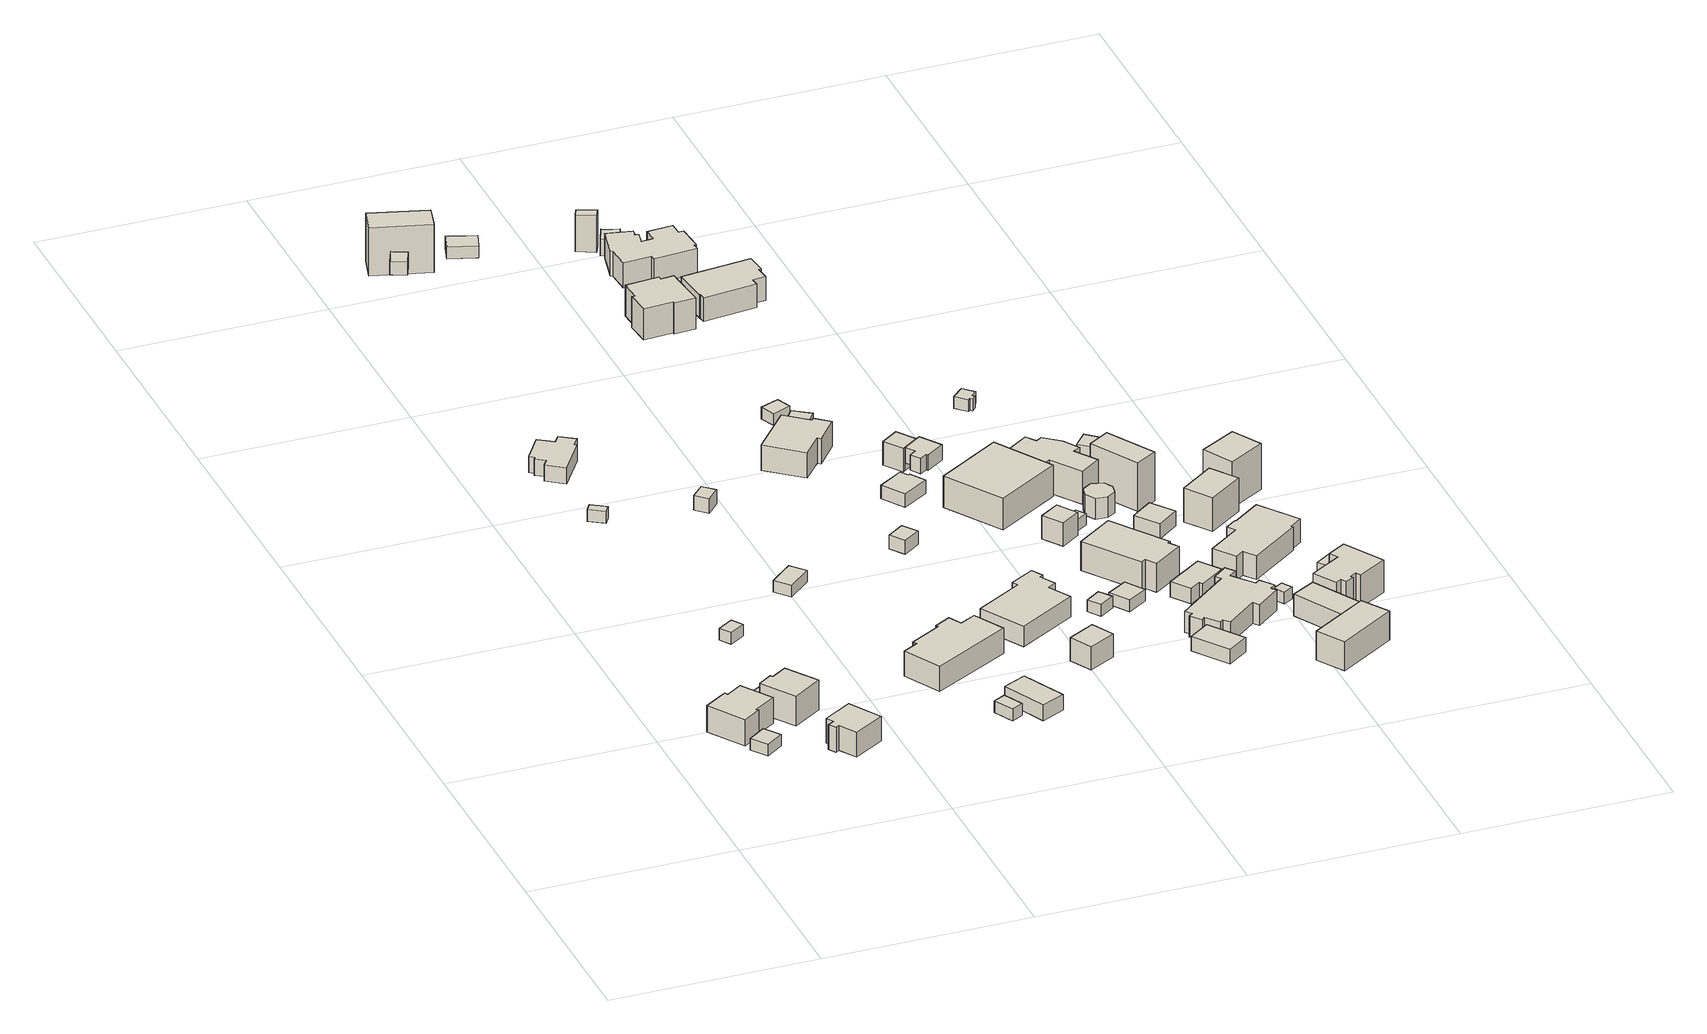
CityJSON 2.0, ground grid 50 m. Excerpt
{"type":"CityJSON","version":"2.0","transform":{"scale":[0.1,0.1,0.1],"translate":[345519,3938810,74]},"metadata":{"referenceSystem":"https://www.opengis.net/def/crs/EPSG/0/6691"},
"CityObjects":{
"building1":{"type":"Building","attributes":{"BuildingIDAttribute.prefecture":"14","BuildingIDAttribute.city":"14151","BuildingDetailAttribute.surveyYear":2015},"geometry":[{"type":"Solid","lod":"1","boundaries":[[[[0,1,2,3]],[[2,4,5,3]],[[1,6,4,2]],[[0,7,6,1]],[[3,5,7,0]],[[4,6,7,5]]]]}]},
"building2":{"type":"Building","attributes":{"usage":"411","measuredHeight":7.8,"storeysAboveGround":2,"BuildingIDAttribute.prefecture":"14","BuildingIDAttribute.city":"14151","BuildingDetailAttribute.totalFloorArea":184.47,"BuildingDetailAttribute.buildingFootprintArea":92.23,"BuildingDetailAttribute.buildingStructureType":"601","BuildingDetailAttribute.buildingStructureOrgType":"1","BuildingDetailAttribute.orgUsage":"10","BuildingDetailAttribute.surveyYear":2015},"geometry":[{"type":"Solid","lod":"1","boundaries":[[[[8,9,10,11,12,13,14,15]],[[14,16,17,15]],[[13,18,16,14]],[[12,19,18,13]],[[11,20,19,12]],[[10,21,20,11]],[[9,22,21,10]],[[8,23,22,9]],[[15,17,23,8]],[[16,18,19,20,21,22,23,17]]]]}]},
"building3":{"type":"Building","attributes":{"measuredHeight":5.3,"BuildingIDAttribute.prefecture":"14","BuildingIDAttribute.city":"14151","BuildingDetailAttribute.surveyYear":2015},"geometry":[{"type":"Solid","lod":"1","boundaries":[[[[24,25,26,27,28,29]],[[28,30,31,29]],[[27,32,30,28]],[[26,33,32,27]],[[25,34,33,26]],[[24,35,34,25]],[[29,31,35,24]],[[30,32,33,34,35,31]]]]}]},
"building4":{"type":"Building","attributes":{"usage":"411","measuredHeight":8.6,"storeysAboveGround":2,"BuildingIDAttribute.prefecture":"14","BuildingIDAttribute.city":"14151","BuildingDetailAttribute.totalFloorArea":135.76,"BuildingDetailAttribute.buildingFootprintArea":67.88,"BuildingDetailAttribute.buildingStructureType":"601","BuildingDetailAttribute.buildingStructureOrgType":"1","BuildingDetailAttribute.orgUsage":"10","BuildingDetailAttribute.surveyYear":2015},"geometry":[{"type":"Solid","lod":"1","boundaries":[[[[36,37,38,39,40,41]],[[40,42,43,41]],[[39,44,42,40]],[[38,45,44,39]],[[37,46,45,38]],[[36,47,46,37]],[[41,43,47,36]],[[42,44,45,46,47,43]]]]}]},
"building5":{"type":"Building","attributes":{"usage":"411","measuredHeight":8,"storeysAboveGround":2,"BuildingIDAttribute.prefecture":"14","BuildingIDAttribute.city":"14151","BuildingDetailAttribute.totalFloorArea":135.98,"BuildingDetailAttribute.buildingFootprintArea":67.99,"BuildingDetailAttribute.buildingStructureType":"601","BuildingDetailAttribute.buildingStructureOrgType":"1","BuildingDetailAttribute.orgUsage":"10","BuildingDetailAttribute.surveyYear":2015},"geometry":[{"type":"Solid","lod":"1","boundaries":[[[[48,49,50,51,52,53,54,55]],[[54,56,57,55]],[[53,58,56,54]],[[52,59,58,53]],[[51,60,59,52]],[[50,61,60,51]],[[49,62,61,50]],[[48,63,62,49]],[[55,57,63,48]],[[56,58,59,60,61,62,63,57]]]]}]},
"building6":{"type":"Building","attributes":{"BuildingIDAttribute.prefecture":"14","BuildingIDAttribute.city":"14151","BuildingDetailAttribute.surveyYear":2015},"geometry":[{"type":"Solid","lod":"1","boundaries":[[[[64,65,66,67]],[[66,68,69,67]],[[65,70,68,66]],[[64,71,70,65]],[[67,69,71,64]],[[68,70,71,69]]]]}]},
"building7":{"type":"Building","attributes":{"BuildingIDAttribute.prefecture":"14","BuildingIDAttribute.city":"14151","BuildingDetailAttribute.surveyYear":2015},"geometry":[{"type":"Solid","lod":"1","boundaries":[[[[72,73,74,75]],[[74,76,77,75]],[[73,78,76,74]],[[72,79,78,73]],[[75,77,79,72]],[[76,78,79,77]]]]}]},
"building8":{"type":"Building","attributes":{"usage":"411","measuredHeight":5,"storeysAboveGround":1,"BuildingIDAttribute.prefecture":"14","BuildingIDAttribute.city":"14151","BuildingDetailAttribute.totalFloorArea":96.43,"BuildingDetailAttribute.buildingFootprintArea":96.43,"BuildingDetailAttribute.buildingStructureType":"601","BuildingDetailAttribute.buildingStructureOrgType":"1","BuildingDetailAttribute.orgUsage":"10","BuildingDetailAttribute.surveyYear":2015},"geometry":[{"type":"Solid","lod":"1","boundaries":[[[[80,81,82,83,84,85,86,87,88,89,90,91]],[[90,92,93,91]],[[89,94,92,90]],[[88,95,94,89]],[[87,96,95,88]],[[86,97,96,87]],[[85,98,97,86]],[[84,99,98,85]],[[83,100,99,84]],[[82,101,100,83]],[[81,102,101,82]],[[80,103,102,81]],[[91,93,103,80]],[[92,94,95,96,97,98,99,100,101,102,103,93]]]]}]},
"building9":{"type":"Building","attributes":{"usage":"451","storeysAboveGround":1,"BuildingIDAttribute.prefecture":"14","BuildingIDAttribute.city":"14151","BuildingDetailAttribute.totalFloorArea":32.53,"BuildingDetailAttribute.buildingFootprintArea":32.53,"BuildingDetailAttribute.buildingStructureType":"601","BuildingDetailAttribute.buildingStructureOrgType":"1","BuildingDetailAttribute.orgUsage":"200","BuildingDetailAttribute.surveyYear":2015},"geometry":[{"type":"Solid","lod":"1","boundaries":[[[[104,105,106,107]],[[106,108,109,107]],[[105,110,108,106]],[[104,111,110,105]],[[107,109,111,104]],[[108,110,111,109]]]]}]},
"building10":{"type":"Building","attributes":{"BuildingIDAttribute.prefecture":"14","BuildingIDAttribute.city":"14151","BuildingDetailAttribute.surveyYear":2015},"geometry":[{"type":"Solid","lod":"1","boundaries":[[[[112,113,114,115]],[[114,116,117,115]],[[113,118,116,114]],[[112,119,118,113]],[[115,117,119,112]],[[116,118,119,117]]]]}]},
"building11":{"type":"Building","attributes":{"measuredHeight":4.2,"BuildingIDAttribute.prefecture":"14","BuildingIDAttribute.city":"14151","BuildingDetailAttribute.surveyYear":2015},"geometry":[{"type":"Solid","lod":"1","boundaries":[[[[120,121,122,123]],[[122,124,125,123]],[[121,126,124,122]],[[120,127,126,121]],[[123,125,127,120]],[[124,126,127,125]]]]}]},
"building12":{"type":"Building","attributes":{"usage":"411","measuredHeight":8.5,"storeysAboveGround":2,"BuildingIDAttribute.prefecture":"14","BuildingIDAttribute.city":"14151","BuildingDetailAttribute.totalFloorArea":389.43,"BuildingDetailAttribute.buildingFootprintArea":194.71,"BuildingDetailAttribute.buildingStructureType":"601","BuildingDetailAttribute.buildingStructureOrgType":"1","BuildingDetailAttribute.orgUsage":"10","BuildingDetailAttribute.surveyYear":2015},"geometry":[{"type":"Solid","lod":"1","boundaries":[[[[128,129,130,131,132,133,134,135,136,137]],[[136,138,139,137]],[[135,140,138,136]],[[134,141,140,135]],[[133,142,141,134]],[[132,143,142,133]],[[131,144,143,132]],[[130,145,144,131]],[[129,146,145,130]],[[128,147,146,129]],[[137,139,147,128]],[[138,140,141,142,143,144,145,146,147,139]]]]}]},
"building13":{"type":"Building","attributes":{"measuredHeight":4.5,"BuildingIDAttribute.prefecture":"14","BuildingIDAttribute.city":"14151","BuildingDetailAttribute.surveyYear":2015},"geometry":[{"type":"Solid","lod":"1","boundaries":[[[[148,149,150,151]],[[150,152,153,151]],[[149,154,152,150]],[[148,155,154,149]],[[151,153,155,148]],[[152,154,155,153]]]]}]},
"building14":{"type":"Building","attributes":{"usage":"451","measuredHeight":3.7,"storeysAboveGround":1,"BuildingIDAttribute.prefecture":"14","BuildingIDAttribute.city":"14151","BuildingDetailAttribute.totalFloorArea":17.54,"BuildingDetailAttribute.buildingFootprintArea":17.54,"BuildingDetailAttribute.buildingStructureType":"601","BuildingDetailAttribute.buildingStructureOrgType":"1","BuildingDetailAttribute.orgUsage":"200","BuildingDetailAttribute.surveyYear":2015},"geometry":[{"type":"Solid","lod":"1","boundaries":[[[[156,157,158,159]],[[158,160,161,159]],[[157,162,160,158]],[[156,163,162,157]],[[159,161,163,156]],[[160,162,163,161]]]]}]},
"building15":{"type":"Building","attributes":{"usage":"431","measuredHeight":3.6,"storeysAboveGround":1,"BuildingIDAttribute.prefecture":"14","BuildingIDAttribute.city":"14151","BuildingDetailAttribute.totalFloorArea":21.38,"BuildingDetailAttribute.buildingFootprintArea":21.38,"BuildingDetailAttribute.buildingStructureType":"601","BuildingDetailAttribute.buildingStructureOrgType":"1","BuildingDetailAttribute.orgUsage":"143","BuildingDetailAttribute.surveyYear":2015},"geometry":[{"type":"Solid","lod":"1","boundaries":[[[[164,165,166,167]],[[166,168,169,167]],[[165,170,168,166]],[[164,171,170,165]],[[167,169,171,164]],[[168,170,171,169]]]]}]},
"building16":{"type":"Building","attributes":{"usage":"411","measuredHeight":7.7,"storeysAboveGround":2,"BuildingIDAttribute.prefecture":"14","BuildingIDAttribute.city":"14151","BuildingDetailAttribute.totalFloorArea":385.18,"BuildingDetailAttribute.buildingFootprintArea":192.59,"BuildingDetailAttribute.buildingStructureType":"601","BuildingDetailAttribute.buildingStructureOrgType":"1","BuildingDetailAttribute.orgUsage":"10","BuildingDetailAttribute.surveyYear":2015},"geometry":[{"type":"Solid","lod":"1","boundaries":[[[[172,173,174,175,176,177,178,179,180,181]],[[180,182,183,181]],[[179,184,182,180]],[[178,185,184,179]],[[177,186,185,178]],[[176,187,186,177]],[[175,188,187,176]],[[174,189,188,175]],[[173,190,189,174]],[[172,191,190,173]],[[181,183,191,172]],[[182,184,185,186,187,188,189,190,191,183]]]]}]},
"building17":{"type":"Building","attributes":{"usage":"451","measuredHeight":13.1,"storeysAboveGround":2,"BuildingIDAttribute.prefecture":"14","BuildingIDAttribute.city":"14151","BuildingDetailAttribute.totalFloorArea":154.72,"BuildingDetailAttribute.buildingFootprintArea":77.36,"BuildingDetailAttribute.buildingStructureType":"601","BuildingDetailAttribute.buildingStructureOrgType":"1","BuildingDetailAttribute.orgUsage":"200","BuildingDetailAttribute.surveyYear":2015,"BuildingLandSlideRiskAttribute.description":"1","BuildingLandSlideRiskAttribute.areaType":"1"},"geometry":[{"type":"Solid","lod":"1","boundaries":[[[[192,193,194,195]],[[194,196,197,195]],[[193,198,196,194]],[[192,199,198,193]],[[195,197,199,192]],[[196,198,199,197]]]]}]},
"building18":{"type":"Building","attributes":{"usage":"411","measuredHeight":6.8,"storeysAboveGround":1,"BuildingIDAttribute.prefecture":"14","BuildingIDAttribute.city":"14151","BuildingDetailAttribute.totalFloorArea":44.49,"BuildingDetailAttribute.buildingFootprintArea":44.49,"BuildingDetailAttribute.buildingStructureType":"601","BuildingDetailAttribute.buildingStructureOrgType":"1","BuildingDetailAttribute.orgUsage":"10","BuildingDetailAttribute.surveyYear":2015},"geometry":[{"type":"Solid","lod":"1","boundaries":[[[[200,201,202,203]],[[202,204,205,203]],[[201,206,204,202]],[[200,207,206,201]],[[203,205,207,200]],[[204,206,207,205]]]]}]},
"building19":{"type":"Building","attributes":{"usage":"411","measuredHeight":9,"storeysAboveGround":2,"BuildingIDAttribute.prefecture":"14","BuildingIDAttribute.city":"14151","BuildingDetailAttribute.totalFloorArea":264.5,"BuildingDetailAttribute.buildingFootprintArea":132.25,"BuildingDetailAttribute.buildingStructureType":"601","BuildingDetailAttribute.buildingStructureOrgType":"1","BuildingDetailAttribute.orgUsage":"10","BuildingDetailAttribute.surveyYear":2015,"BuildingLandSlideRiskAttribute.description":"1","BuildingLandSlideRiskAttribute.areaType":"1"},"geometry":[{"type":"Solid","lod":"1","boundaries":[[[[208,209,210,211,212,213,214,215]],[[214,216,217,215]],[[213,218,216,214]],[[212,219,218,213]],[[211,220,219,212]],[[210,221,220,211]],[[209,222,221,210]],[[208,223,222,209]],[[215,217,223,208]],[[216,218,219,220,221,222,223,217]]]]}]},
"building20":{"type":"Building","attributes":{"usage":"451","storeysAboveGround":1,"BuildingIDAttribute.prefecture":"14","BuildingIDAttribute.city":"14151","BuildingDetailAttribute.totalFloorArea":33.4,"BuildingDetailAttribute.buildingFootprintArea":33.4,"BuildingDetailAttribute.buildingStructureType":"601","BuildingDetailAttribute.buildingStructureOrgType":"1","BuildingDetailAttribute.orgUsage":"200","BuildingDetailAttribute.surveyYear":2015,"BuildingLandSlideRiskAttribute.description":"1","BuildingLandSlideRiskAttribute.areaType":"1"},"geometry":[{"type":"Solid","lod":"1","boundaries":[[[[224,225,226,227]],[[226,228,229,227]],[[225,230,228,226]],[[224,231,230,225]],[[227,229,231,224]],[[228,230,231,229]]]]}]},
"building21":{"type":"Building","attributes":{"usage":"411","measuredHeight":6.1,"storeysAboveGround":1,"BuildingIDAttribute.prefecture":"14","BuildingIDAttribute.city":"14151","BuildingDetailAttribute.totalFloorArea":22.86,"BuildingDetailAttribute.buildingFootprintArea":22.86,"BuildingDetailAttribute.buildingStructureType":"601","BuildingDetailAttribute.buildingStructureOrgType":"1","BuildingDetailAttribute.orgUsage":"10","BuildingDetailAttribute.surveyYear":2015,"BuildingLandSlideRiskAttribute.description":"1","BuildingLandSlideRiskAttribute.areaType":"1"},"geometry":[{"type":"Solid","lod":"1","boundaries":[[[[232,233,234,235]],[[234,236,237,235]],[[233,238,236,234]],[[232,239,238,233]],[[235,237,239,232]],[[236,238,239,237]]]]}]},
"building22":{"type":"Building","attributes":{"usage":"411","measuredHeight":4,"storeysAboveGround":1,"BuildingIDAttribute.prefecture":"14","BuildingIDAttribute.city":"14151","BuildingDetailAttribute.totalFloorArea":48.71,"BuildingDetailAttribute.buildingFootprintArea":48.71,"BuildingDetailAttribute.buildingStructureType":"601","BuildingDetailAttribute.buildingStructureOrgType":"1","BuildingDetailAttribute.orgUsage":"10","BuildingDetailAttribute.surveyYear":2015},"geometry":[{"type":"Solid","lod":"1","boundaries":[[[[240,241,242,243,244,245]],[[244,246,247,245]],[[243,248,246,244]],[[242,249,248,243]],[[241,250,249,242]],[[240,251,250,241]],[[245,247,251,240]],[[246,248,249,250,251,247]]]]}]},
"building23":{"type":"Building","attributes":{"usage":"411","measuredHeight":3.4,"storeysAboveGround":1,"BuildingIDAttribute.prefecture":"14","BuildingIDAttribute.city":"14151","BuildingDetailAttribute.totalFloorArea":16.04,"BuildingDetailAttribute.buildingFootprintArea":16.04,"BuildingDetailAttribute.buildingStructureType":"601","BuildingDetailAttribute.buildingStructureOrgType":"1","BuildingDetailAttribute.orgUsage":"10","BuildingDetailAttribute.surveyYear":2015},"geometry":[{"type":"Solid","lod":"1","boundaries":[[[[252,253,254,255]],[[254,256,257,255]],[[253,258,256,254]],[[252,259,258,253]],[[255,257,259,252]],[[256,258,259,257]]]]}]},
"building24":{"type":"Building","attributes":{"usage":"411","storeysAboveGround":1,"BuildingIDAttribute.prefecture":"14","BuildingIDAttribute.city":"14151","BuildingDetailAttribute.totalFloorArea":32.22,"BuildingDetailAttribute.buildingFootprintArea":32.22,"BuildingDetailAttribute.buildingStructureType":"601","BuildingDetailAttribute.buildingStructureOrgType":"1","BuildingDetailAttribute.orgUsage":"10","BuildingDetailAttribute.surveyYear":2015},"geometry":[{"type":"Solid","lod":"1","boundaries":[[[[260,261,262,263]],[[262,264,265,263]],[[261,266,264,262]],[[260,267,266,261]],[[263,265,267,260]],[[264,266,267,265]]]]}]},
"building25":{"type":"Building","attributes":{"usage":"411","measuredHeight":6.1,"storeysAboveGround":1,"BuildingIDAttribute.prefecture":"14","BuildingIDAttribute.city":"14151","BuildingDetailAttribute.totalFloorArea":23.53,"BuildingDetailAttribute.buildingFootprintArea":23.53,"BuildingDetailAttribute.buildingStructureType":"601","BuildingDetailAttribute.buildingStructureOrgType":"1","BuildingDetailAttribute.orgUsage":"10","BuildingDetailAttribute.surveyYear":2015,"BuildingLandSlideRiskAttribute.description":"1","BuildingLandSlideRiskAttribute.areaType":"1"},"geometry":[{"type":"Solid","lod":"1","boundaries":[[[[268,269,270,271,272]],[[271,273,274,272]],[[270,275,273,271]],[[269,276,275,270]],[[268,277,276,269]],[[272,274,277,268]],[[273,275,276,277,274]]]]}]},
"building26":{"type":"Building","attributes":{"usage":"411","measuredHeight":4.4,"storeysAboveGround":1,"BuildingIDAttribute.prefecture":"14","BuildingIDAttribute.city":"14151","BuildingDetailAttribute.totalFloorArea":64.12,"BuildingDetailAttribute.buildingFootprintArea":64.12,"BuildingDetailAttribute.buildingStructureType":"601","BuildingDetailAttribute.buildingStructureOrgType":"1","BuildingDetailAttribute.orgUsage":"10","BuildingDetailAttribute.surveyYear":2015},"geometry":[{"type":"Solid","lod":"1","boundaries":[[[[278,279,280,281]],[[280,282,283,281]],[[279,284,282,280]],[[278,285,284,279]],[[281,283,285,278]],[[282,284,285,283]]]]}]},
"building27":{"type":"Building","attributes":{"usage":"411","measuredHeight":4.8,"storeysAboveGround":1,"BuildingIDAttribute.prefecture":"14","BuildingIDAttribute.city":"14151","BuildingDetailAttribute.totalFloorArea":39.31,"BuildingDetailAttribute.buildingFootprintArea":39.31,"BuildingDetailAttribute.buildingStructureType":"601","BuildingDetailAttribute.buildingStructureOrgType":"1","BuildingDetailAttribute.orgUsage":"10","BuildingDetailAttribute.surveyYear":2015,"BuildingLandSlideRiskAttribute.description":"1","BuildingLandSlideRiskAttribute.areaType":"1"},"geometry":[{"type":"Solid","lod":"1","boundaries":[[[[286,287,288,289,290,291,292,293,294]],[[293,275,295,294]],[[292,273,275,293]],[[291,296,273,292]],[[290,297,296,291]],[[289,298,297,290]],[[288,299,298,289]],[[287,300,299,288]],[[286,301,300,287]],[[294,295,301,286]],[[275,273,296,297,298,299,300,301,295]]]]}]},
"building28":{"type":"Building","attributes":{"BuildingIDAttribute.prefecture":"14","BuildingIDAttribute.city":"14151","BuildingDetailAttribute.surveyYear":2015,"BuildingRiverFloodingRiskAttribute.description":"4","BuildingRiverFloodingRiskAttribute.rankOrg":"1","BuildingRiverFloodingRiskAttribute.depth":0.1,"BuildingRiverFloodingRiskAttribute.adminType":"2","BuildingRiverFloodingRiskAttribute.scale":"1","BuildingRiverFloodingRiskAttribute.duration":0.45,"BuildingLandSlideRiskAttribute.description":"1","BuildingLandSlideRiskAttribute.areaType":"1"},"geometry":[{"type":"Solid","lod":"1","boundaries":[[[[302,303,304,305]],[[304,306,307,305]],[[303,308,306,304]],[[302,309,308,303]],[[305,307,309,302]],[[306,308,309,307]]]]}]},
"building29":{"type":"Building","attributes":{"usage":"422","measuredHeight":12.7,"storeysAboveGround":1,"BuildingIDAttribute.prefecture":"14","BuildingIDAttribute.city":"14151","BuildingDetailAttribute.totalFloorArea":183.2,"BuildingDetailAttribute.buildingFootprintArea":183.2,"BuildingDetailAttribute.buildingStructureType":"601","BuildingDetailAttribute.buildingStructureOrgType":"1","BuildingDetailAttribute.orgUsage":"138","BuildingDetailAttribute.surveyYear":2015},"geometry":[{"type":"Solid","lod":"1","boundaries":[[[[310,311,312,313]],[[312,314,315,313]],[[311,316,314,312]],[[310,317,316,311]],[[313,315,317,310]],[[314,316,317,315]]]]}]},
"building30":{"type":"Building","attributes":{"measuredHeight":7.2,"BuildingIDAttribute.prefecture":"14","BuildingIDAttribute.city":"14151","BuildingDetailAttribute.surveyYear":2015},"geometry":[{"type":"Solid","lod":"1","boundaries":[[[[318,319,320,321]],[[320,322,323,321]],[[319,324,322,320]],[[318,325,324,319]],[[321,323,325,318]],[[322,324,325,323]]]]}]},
"building31":{"type":"Building","attributes":{"usage":"411","measuredHeight":8.4,"storeysAboveGround":2,"BuildingIDAttribute.prefecture":"14","BuildingIDAttribute.city":"14151","BuildingDetailAttribute.totalFloorArea":383.47,"BuildingDetailAttribute.buildingFootprintArea":191.73,"BuildingDetailAttribute.buildingStructureType":"601","BuildingDetailAttribute.buildingStructureOrgType":"1","BuildingDetailAttribute.orgUsage":"10","BuildingDetailAttribute.surveyYear":2015},"geometry":[{"type":"Solid","lod":"1","boundaries":[[[[326,327,328,329,330,331,332,333]],[[332,334,335,333]],[[331,336,334,332]],[[330,337,336,331]],[[329,338,337,330]],[[328,339,338,329]],[[327,340,339,328]],[[326,341,340,327]],[[333,335,341,326]],[[334,336,337,338,339,340,341,335]]]]}]},
"building32":{"type":"Building","attributes":{"usage":"411","measuredHeight":9.5,"storeysAboveGround":1,"BuildingIDAttribute.prefecture":"14","BuildingIDAttribute.city":"14151","BuildingDetailAttribute.totalFloorArea":110.87,"BuildingDetailAttribute.buildingFootprintArea":110.87,"BuildingDetailAttribute.buildingStructureType":"601","BuildingDetailAttribute.buildingStructureOrgType":"1","BuildingDetailAttribute.orgUsage":"10","BuildingDetailAttribute.surveyYear":2015,"BuildingRiverFloodingRiskAttribute.description":"1","BuildingRiverFloodingRiskAttribute.rankOrg":"2","BuildingRiverFloodingRiskAttribute.depth":1.24,"BuildingRiverFloodingRiskAttribute.adminType":"2","BuildingRiverFloodingRiskAttribute.scale":"2","BuildingRiverFloodingRiskAttribute.duration":2,"BuildingLandSlideRiskAttribute.description":"1","BuildingLandSlideRiskAttribute.areaType":"1"},"geometry":[{"type":"Solid","lod":"1","boundaries":[[[[342,343,344,345,346,347,348,349,350,351]],[[350,352,353,351]],[[349,354,352,350]],[[348,355,354,349]],[[347,356,355,348]],[[346,357,356,347]],[[345,358,357,346]],[[344,359,358,345]],[[343,360,359,344]],[[342,361,360,343]],[[351,353,361,342]],[[352,354,355,356,357,358,359,360,361,353]]]]}]},
"building33":{"type":"Building","attributes":{"BuildingIDAttribute.prefecture":"14","BuildingIDAttribute.city":"14151","BuildingDetailAttribute.surveyYear":2015},"geometry":[{"type":"Solid","lod":"1","boundaries":[[[[362,363,364,365]],[[364,366,367,365]],[[363,368,366,364]],[[362,369,368,363]],[[365,367,369,362]],[[366,368,369,367]]]]}]},
"building34":{"type":"Building","attributes":{"usage":"411","measuredHeight":8.3,"storeysAboveGround":2,"BuildingIDAttribute.prefecture":"14","BuildingIDAttribute.city":"14151","BuildingDetailAttribute.totalFloorArea":397.29,"BuildingDetailAttribute.buildingFootprintArea":198.64,"BuildingDetailAttribute.buildingStructureType":"601","BuildingDetailAttribute.buildingStructureOrgType":"1","BuildingDetailAttribute.orgUsage":"10","BuildingDetailAttribute.surveyYear":2015},"geometry":[{"type":"Solid","lod":"1","boundaries":[[[[370,371,372,373,374,375,376,377,378,379,380,381,382,383,384,385,386,387,388,389]],[[388,390,391,389]],[[387,392,390,388]],[[386,393,392,387]],[[385,394,393,386]],[[384,395,394,385]],[[383,396,395,384]],[[382,397,396,383]],[[381,398,397,382]],[[380,399,398,381]],[[379,400,399,380]],[[378,401,400,379]],[[377,402,401,378]],[[376,403,402,377]],[[375,404,403,376]],[[374,405,404,375]],[[373,406,405,374]],[[372,407,406,373]],[[371,408,407,372]],[[370,409,408,371]],[[389,391,409,370]],[[390,392,393,394,395,396,397,398,399,400,401,402,403,404,405,406,407,408,409,391]]]]}]},
"building35":{"type":"Building","attributes":{"usage":"411","measuredHeight":4.9,"storeysAboveGround":1,"BuildingIDAttribute.prefecture":"14","BuildingIDAttribute.city":"14151","BuildingDetailAttribute.totalFloorArea":66,"BuildingDetailAttribute.buildingFootprintArea":66,"BuildingDetailAttribute.buildingStructureType":"601","BuildingDetailAttribute.buildingStructureOrgType":"1","BuildingDetailAttribute.orgUsage":"10","BuildingDetailAttribute.surveyYear":2015},"geometry":[{"type":"Solid","lod":"1","boundaries":[[[[410,411,412,413,414,415]],[[414,416,417,415]],[[413,418,416,414]],[[412,419,418,413]],[[411,420,419,412]],[[410,421,420,411]],[[415,417,421,410]],[[416,418,419,420,421,417]]]]}]},
"building36":{"type":"Building","attributes":{"measuredHeight":10.2,"BuildingIDAttribute.prefecture":"14","BuildingIDAttribute.city":"14151","BuildingDetailAttribute.surveyYear":2015,"BuildingRiverFloodingRiskAttribute.description":"1","BuildingRiverFloodingRiskAttribute.rankOrg":"2","BuildingRiverFloodingRiskAttribute.depth":0.99,"BuildingRiverFloodingRiskAttribute.adminType":"2","BuildingRiverFloodingRiskAttribute.scale":"2","BuildingRiverFloodingRiskAttribute.duration":1.83,"BuildingLandSlideRiskAttribute.description":"1","BuildingLandSlideRiskAttribute.areaType":"2"},"geometry":[{"type":"Solid","lod":"1","boundaries":[[[[422,423,424,425]],[[424,426,427,425]],[[423,428,426,424]],[[422,429,428,423]],[[425,427,429,422]],[[426,428,429,427]]]]}]},
"building37":{"type":"Building","attributes":{"usage":"422","measuredHeight":6.6,"storeysAboveGround":1,"BuildingIDAttribute.prefecture":"14","BuildingIDAttribute.city":"14151","BuildingDetailAttribute.totalFloorArea":34.37,"BuildingDetailAttribute.buildingFootprintArea":34.37,"BuildingDetailAttribute.buildingStructureType":"601","BuildingDetailAttribute.buildingStructureOrgType":"1","BuildingDetailAttribute.orgUsage":"138","BuildingDetailAttribute.surveyYear":2015},"geometry":[{"type":"Solid","lod":"1","boundaries":[[[[430,431,432,433,434,435,436,437]],[[436,438,439,437]],[[435,440,438,436]],[[434,441,440,435]],[[433,442,441,434]],[[432,443,442,433]],[[431,444,443,432]],[[430,445,444,431]],[[437,439,445,430]],[[438,440,441,442,443,444,445,439]]]]}]},
"building38":{"type":"Building","attributes":{"usage":"411","measuredHeight":6.7,"storeysAboveGround":1,"BuildingIDAttribute.prefecture":"14","BuildingIDAttribute.city":"14151","BuildingDetailAttribute.totalFloorArea":18.59,"BuildingDetailAttribute.buildingFootprintArea":18.59,"BuildingDetailAttribute.buildingStructureType":"601","BuildingDetailAttribute.buildingStructureOrgType":"1","BuildingDetailAttribute.orgUsage":"10","BuildingDetailAttribute.surveyYear":2015,"BuildingRiverFloodingRiskAttribute.description":"1","BuildingRiverFloodingRiskAttribute.rankOrg":"2","BuildingRiverFloodingRiskAttribute.depth":1.13,"BuildingRiverFloodingRiskAttribute.adminType":"2","BuildingRiverFloodingRiskAttribute.scale":"2","BuildingRiverFloodingRiskAttribute.duration":1.83,"BuildingLandSlideRiskAttribute.description":"1","BuildingLandSlideRiskAttribute.areaType":"1"},"geometry":[{"type":"Solid","lod":"1","boundaries":[[[[446,447,448,449,450]],[[449,451,452,450]],[[448,453,451,449]],[[447,454,453,448]],[[446,455,454,447]],[[450,452,455,446]],[[451,453,454,455,452]]]]}]},
"building39":{"type":"Building","attributes":{"usage":"422","measuredHeight":9.4,"storeysAboveGround":1,"BuildingIDAttribute.prefecture":"14","BuildingIDAttribute.city":"14151","BuildingDetailAttribute.totalFloorArea":156.25,"BuildingDetailAttribute.buildingFootprintArea":156.25,"BuildingDetailAttribute.buildingStructureType":"601","BuildingDetailAttribute.buildingStructureOrgType":"1","BuildingDetailAttribute.orgUsage":"138","BuildingDetailAttribute.surveyYear":2015,"BuildingLandSlideRiskAttribute.description":"1","BuildingLandSlideRiskAttribute.areaType":"1"},"geometry":[{"type":"Solid","lod":"1","boundaries":[[[[456,457,458,459,460,461,462,463,464,465,466,467,468,469]],[[468,470,471,469]],[[467,472,470,468]],[[466,473,472,467]],[[465,474,473,466]],[[464,475,474,465]],[[463,476,475,464]],[[462,477,476,463]],[[461,478,477,462]],[[460,479,478,461]],[[459,480,479,460]],[[458,481,480,459]],[[457,482,481,458]],[[456,483,482,457]],[[469,471,483,456]],[[470,472,473,474,475,476,477,478,479,480,481,482,483,471]]]]}]},
"building40":{"type":"Building","attributes":{"usage":"411","measuredHeight":7.9,"storeysAboveGround":2,"BuildingIDAttribute.prefecture":"14","BuildingIDAttribute.city":"14151","BuildingDetailAttribute.totalFloorArea":331.16,"BuildingDetailAttribute.buildingFootprintArea":165.58,"BuildingDetailAttribute.buildingStructureType":"601","BuildingDetailAttribute.buildingStructureOrgType":"1","BuildingDetailAttribute.orgUsage":"10","BuildingDetailAttribute.surveyYear":2015,"BuildingRiverFloodingRiskAttribute.description":"1","BuildingRiverFloodingRiskAttribute.rankOrg":"2","BuildingRiverFloodingRiskAttribute.depth":0.99,"BuildingRiverFloodingRiskAttribute.adminType":"2","BuildingRiverFloodingRiskAttribute.scale":"2","BuildingRiverFloodingRiskAttribute.duration":1.83,"BuildingLandSlideRiskAttribute.description":"1","BuildingLandSlideRiskAttribute.areaType":"1"},"geometry":[{"type":"Solid","lod":"1","boundaries":[[[[484,485,486,487,488,489,490,491,492,493,494,495,496,497,498,499,500,501]],[[500,502,503,501]],[[499,504,502,500]],[[498,505,504,499]],[[497,506,505,498]],[[496,507,506,497]],[[495,508,507,496]],[[494,509,508,495]],[[493,510,509,494]],[[492,511,510,493]],[[491,512,511,492]],[[490,513,512,491]],[[489,514,513,490]],[[488,515,514,489]],[[487,516,515,488]],[[486,517,516,487]],[[485,518,517,486]],[[484,519,518,485]],[[501,503,519,484]],[[502,504,505,506,507,508,509,510,511,512,513,514,515,516,517,518,519,503]]]]}]},
"building41":{"type":"Building","attributes":{"usage":"422","measuredHeight":4.3,"storeysAboveGround":1,"BuildingIDAttribute.prefecture":"14","BuildingIDAttribute.city":"14151","BuildingDetailAttribute.totalFloorArea":37.55,"BuildingDetailAttribute.buildingFootprintArea":37.55,"BuildingDetailAttribute.buildingStructureType":"601","BuildingDetailAttribute.buildingStructureOrgType":"1","BuildingDetailAttribute.orgUsage":"138","BuildingDetailAttribute.surveyYear":2015},"geometry":[{"type":"Solid","lod":"1","boundaries":[[[[520,521,522,523]],[[522,524,525,523]],[[521,526,524,522]],[[520,527,526,521]],[[523,525,527,520]],[[524,526,527,525]]]]}]},
"building42":{"type":"Building","attributes":{"usage":"411","measuredHeight":8.4,"storeysAboveGround":2,"BuildingIDAttribute.prefecture":"14","BuildingIDAttribute.city":"14151","BuildingDetailAttribute.totalFloorArea":284.19,"BuildingDetailAttribute.buildingFootprintArea":142.1,"BuildingDetailAttribute.buildingStructureType":"601","BuildingDetailAttribute.buildingStructureOrgType":"1","BuildingDetailAttribute.orgUsage":"10","BuildingDetailAttribute.surveyYear":2015,"BuildingRiverFloodingRiskAttribute.description":"1","BuildingRiverFloodingRiskAttribute.rankOrg":"2","BuildingRiverFloodingRiskAttribute.depth":1.37,"BuildingRiverFloodingRiskAttribute.adminType":"2","BuildingRiverFloodingRiskAttribute.scale":"2","BuildingRiverFloodingRiskAttribute.duration":2,"BuildingLandSlideRiskAttribute.description":"1","BuildingLandSlideRiskAttribute.areaType":"1"},"geometry":[{"type":"Solid","lod":"1","boundaries":[[[[528,529,530,531,532,533,534,535,536,537]],[[536,538,539,537]],[[535,540,538,536]],[[534,541,540,535]],[[533,542,541,534]],[[532,543,542,533]],[[531,544,543,532]],[[530,545,544,531]],[[529,546,545,530]],[[528,547,546,529]],[[537,539,547,528]],[[538,540,541,542,543,544,545,546,547,539]]]]}]},
"building43":{"type":"Building","attributes":{"usage":"411","measuredHeight":8.6,"storeysAboveGround":2,"BuildingIDAttribute.prefecture":"14","BuildingIDAttribute.city":"14151","BuildingDetailAttribute.totalFloorArea":214.54,"BuildingDetailAttribute.buildingFootprintArea":107.27,"BuildingDetailAttribute.buildingStructureType":"601","BuildingDetailAttribute.buildingStructureOrgType":"1","BuildingDetailAttribute.orgUsage":"10","BuildingDetailAttribute.surveyYear":2015},"geometry":[{"type":"Solid","lod":"1","boundaries":[[[[548,549,550,551]],[[550,552,553,551]],[[549,554,552,550]],[[548,555,554,549]],[[551,553,555,548]],[[552,554,555,553]]]]}]},
"building44":{"type":"Building","attributes":{"measuredHeight":3.2,"BuildingIDAttribute.prefecture":"14","BuildingIDAttribute.city":"14151","BuildingDetailAttribute.surveyYear":2015},"geometry":[{"type":"Solid","lod":"1","boundaries":[[[[556,557,558,559]],[[558,560,561,559]],[[557,562,560,558]],[[556,563,562,557]],[[559,561,563,556]],[[560,562,563,561]]]]}]},
"building45":{"type":"Building","attributes":{"measuredHeight":13.3,"BuildingIDAttribute.prefecture":"14","BuildingIDAttribute.city":"14151","BuildingDetailAttribute.surveyYear":2015,"BuildingLandSlideRiskAttribute.description":"1","BuildingLandSlideRiskAttribute.areaType":"1"},"geometry":[{"type":"Solid","lod":"1","boundaries":[[[[564,565,566,567]],[[566,568,569,567]],[[565,570,568,566]],[[564,571,570,565]],[[567,569,571,564]],[[568,570,571,569]]]]}]},
"building46":{"type":"Building","attributes":{"usage":"411","measuredHeight":6.7,"storeysAboveGround":2,"BuildingIDAttribute.prefecture":"14","BuildingIDAttribute.city":"14151","BuildingDetailAttribute.totalFloorArea":155.06,"BuildingDetailAttribute.buildingFootprintArea":77.53,"BuildingDetailAttribute.buildingStructureType":"601","BuildingDetailAttribute.buildingStructureOrgType":"1","BuildingDetailAttribute.orgUsage":"10","BuildingDetailAttribute.surveyYear":2015},"geometry":[{"type":"Solid","lod":"1","boundaries":[[[[572,573,574,575]],[[574,576,577,575]],[[573,578,576,574]],[[572,579,578,573]],[[575,577,579,572]],[[576,578,579,577]]]]}]},
"building47":{"type":"Building","attributes":{"usage":"411","measuredHeight":13.3,"storeysAboveGround":2,"BuildingIDAttribute.prefecture":"14","BuildingIDAttribute.city":"14151","BuildingDetailAttribute.totalFloorArea":135.02,"BuildingDetailAttribute.buildingFootprintArea":67.51,"BuildingDetailAttribute.buildingStructureType":"601","BuildingDetailAttribute.buildingStructureOrgType":"1","BuildingDetailAttribute.orgUsage":"10","BuildingDetailAttribute.surveyYear":2015,"BuildingLandSlideRiskAttribute.description":"1","BuildingLandSlideRiskAttribute.areaType":"1"},"geometry":[{"type":"Solid","lod":"1","boundaries":[[[[580,581,582,583]],[[582,584,585,583]],[[581,586,584,582]],[[580,587,586,581]],[[583,585,587,580]],[[584,586,587,585]]]]}]},
"building48":{"type":"Building","attributes":{"usage":"411","measuredHeight":7.7,"storeysAboveGround":2,"BuildingIDAttribute.prefecture":"14","BuildingIDAttribute.city":"14151","BuildingDetailAttribute.totalFloorArea":380.28,"BuildingDetailAttribute.buildingFootprintArea":190.14,"BuildingDetailAttribute.buildingStructureType":"601","BuildingDetailAttribute.buildingStructureOrgType":"1","BuildingDetailAttribute.orgUsage":"10","BuildingDetailAttribute.surveyYear":2015},"geometry":[{"type":"Solid","lod":"1","boundaries":[[[[588,589,590,591,592,593,594,595,596,597,598,599]],[[598,600,601,599]],[[597,602,600,598]],[[596,603,602,597]],[[595,604,603,596]],[[594,605,604,595]],[[593,606,605,594]],[[592,607,606,593]],[[591,608,607,592]],[[590,609,608,591]],[[589,610,609,590]],[[588,611,610,589]],[[599,601,611,588]],[[600,602,603,604,605,606,607,608,609,610,611,601]]]]}]},
"building49":{"type":"Building","attributes":{"usage":"411","measuredHeight":8.9,"storeysAboveGround":1,"BuildingIDAttribute.prefecture":"14","BuildingIDAttribute.city":"14151","BuildingDetailAttribute.totalFloorArea":80.03,"BuildingDetailAttribute.buildingFootprintArea":80.03,"BuildingDetailAttribute.buildingStructureType":"610","BuildingDetailAttribute.buildingStructureOrgType":"2","BuildingDetailAttribute.orgUsage":"10","BuildingDetailAttribute.surveyYear":2015},"geometry":[{"type":"Solid","lod":"1","boundaries":[[[[612,613,614,615]],[[614,616,617,615]],[[613,618,616,614]],[[612,619,618,613]],[[615,617,619,612]],[[616,618,619,617]]]]}]},
"building50":{"type":"Building","attributes":{"BuildingIDAttribute.prefecture":"14","BuildingIDAttribute.city":"14151","BuildingDetailAttribute.surveyYear":2015,"BuildingRiverFloodingRiskAttribute.description":"1","BuildingRiverFloodingRiskAttribute.rankOrg":"2","BuildingRiverFloodingRiskAttribute.depth":1.72,"BuildingRiverFloodingRiskAttribute.adminType":"2","BuildingRiverFloodingRiskAttribute.scale":"2","BuildingRiverFloodingRiskAttribute.duration":2.33},"geometry":[{"type":"Solid","lod":"1","boundaries":[[[[620,621,622,623,624,625,626,627]],[[626,628,629,627]],[[625,630,628,626]],[[624,631,630,625]],[[623,632,631,624]],[[622,633,632,623]],[[621,634,633,622]],[[620,635,634,621]],[[627,629,635,620]],[[628,630,631,632,633,634,635,629]]]]}]},
"building51":{"type":"Building","attributes":{"usage":"411","measuredHeight":9.7,"storeysAboveGround":2,"BuildingIDAttribute.prefecture":"14","BuildingIDAttribute.city":"14151","BuildingDetailAttribute.totalFloorArea":227.5,"BuildingDetailAttribute.buildingFootprintArea":113.75,"BuildingDetailAttribute.buildingStructureType":"601","BuildingDetailAttribute.buildingStructureOrgType":"1","BuildingDetailAttribute.orgUsage":"10","BuildingDetailAttribute.surveyYear":2015},"geometry":[{"type":"Solid","lod":"1","boundaries":[[[[636,637,638,639,640,641,642,643,644,645,646,647]],[[646,648,649,647]],[[645,650,648,646]],[[644,651,650,645]],[[643,652,651,644]],[[642,653,652,643]],[[641,654,653,642]],[[640,655,654,641]],[[639,656,655,640]],[[638,657,656,639]],[[637,658,657,638]],[[636,659,658,637]],[[647,649,659,636]],[[648,650,651,652,653,654,655,656,657,658,659,649]]]]}]},
"building52":{"type":"Building","attributes":{"usage":"411","measuredHeight":3.5,"storeysAboveGround":1,"BuildingIDAttribute.prefecture":"14","BuildingIDAttribute.city":"14151","BuildingDetailAttribute.totalFloorArea":14,"BuildingDetailAttribute.buildingFootprintArea":14,"BuildingDetailAttribute.buildingStructureType":"601","BuildingDetailAttribute.buildingStructureOrgType":"1","BuildingDetailAttribute.orgUsage":"10","BuildingDetailAttribute.surveyYear":2015},"geometry":[{"type":"Solid","lod":"1","boundaries":[[[[660,661,662,663]],[[662,664,665,663]],[[661,666,664,662]],[[660,667,666,661]],[[663,665,667,660]],[[664,666,667,665]]]]}]},
"building53":{"type":"Building","attributes":{"usage":"411","measuredHeight":16.5,"storeysAboveGround":2,"BuildingIDAttribute.prefecture":"14","BuildingIDAttribute.city":"14151","BuildingDetailAttribute.totalFloorArea":139.47,"BuildingDetailAttribute.buildingFootprintArea":69.73,"BuildingDetailAttribute.buildingStructureType":"601","BuildingDetailAttribute.buildingStructureOrgType":"1","BuildingDetailAttribute.orgUsage":"10","BuildingDetailAttribute.surveyYear":2015},"geometry":[{"type":"Solid","lod":"1","boundaries":[[[[668,669,670,671]],[[670,672,673,671]],[[669,674,672,670]],[[668,675,674,669]],[[671,673,675,668]],[[672,674,675,673]]]]}]}
},
"vertices":[
[109,135,185],[136,97,185],[95,67,185],[67,105,185],[95,67,215],[67,105,215],[136,97,215],[109,135,215],
[6,211,186],[62,248,186],[66,240,186],[105,266,186],[154,192,186],[101,157,186],[105,152,186],[62,124,186],[105,152,253],[62,124,253],[101,157,253],[154,192,253],[105,266,253],[66,240,253],[62,248,253],[6,211,253],
[130,262,185],[115,286,185],[142,304,185],[148,295,185],[196,326,185],[206,311,185],[196,326,215],[206,311,215],[148,295,215],[142,304,215],[115,286,215],[130,262,215],
[145,251,182],[179,274,182],[183,268,182],[220,293,182],[271,218,182],[200,170,182],[271,218,258],[200,170,258],[220,293,258],[183,268,258],[179,274,258],[145,251,258],
[352,46,180],[277,1,180],[251,43,180],[242,37,180],[231,55,180],[247,64,180],[236,82,180],[305,124,180],[236,82,243],[305,124,243],[247,64,243],[231,55,243],[242,37,243],[251,43,243],[277,1,243],[352,46,243],
[173,569,187],[210,593,187],[228,566,187],[191,542,187],[228,566,217],[191,542,217],[210,593,217],[173,569,217],
[130,1134,195],[118,1115,195],[82,1138,195],[94,1156,195],[82,1138,225],[94,1156,225],[118,1115,225],[130,1134,225],
[102,1314,189],[60,1343,189],[71,1359,189],[49,1374,189],[53,1381,189],[41,1389,189],[83,1452,189],[119,1428,189],[132,1447,189],[168,1423,189],[153,1402,189],[159,1398,189],[153,1402,230],[159,1398,230],[168,1423,230],[132,1447,230],[119,1428,230],[83,1452,230],[41,1389,230],[53,1381,230],[49,1374,230],[71,1359,230],[60,1343,230],[102,1314,230],
[356,716,189],[411,764,189],[441,730,189],[386,682,189],[441,730,219],[386,682,219],[411,764,219],[356,716,219],
[682,44,177],[653,29,177],[629,77,177],[658,92,177],[629,77,207],[658,92,207],[653,29,207],[682,44,207],
[349,1087,186],[322,1113,186],[352,1145,186],[379,1119,186],[352,1145,223],[379,1119,223],[322,1113,223],[349,1087,223],
[550,204,177],[501,294,177],[538,314,177],[533,324,177],[608,366,177],[605,371,177],[644,393,177],[661,362,177],[699,383,177],[740,308,177],[699,383,241],[740,308,241],[661,362,241],[644,393,241],[605,371,241],[608,366,241],[533,324,241],[538,314,241],[501,294,241],[550,204,241],
[775,37,174],[718,10,174],[668,116,174],[724,143,174],[668,116,214],[724,143,214],[718,10,214],[775,37,214],
[136,2477,99],[172,2462,99],[155,2421,99],[119,2436,99],[155,2421,132],[119,2436,132],[172,2462,132],[136,2477,132],
[707,844,179],[732,809,179],[691,780,179],[666,815,179],[691,780,214],[666,815,214],[732,809,214],[707,844,214],
[791,320,176],[730,426,176],[843,492,176],[836,506,176],[894,539,176],[910,511,176],[902,506,176],[923,469,176],[903,457,176],[934,403,176],[903,457,228],[934,403,228],[923,469,228],[902,506,228],[910,511,228],[894,539,228],[836,506,228],[843,492,228],[730,426,228],[791,320,228],
[116,2559,29],[133,2621,29],[271,2582,29],[255,2521,29],[271,2582,151],[255,2521,151],[133,2621,151],[116,2559,151],
[932,269,172],[961,215,172],[896,180,172],[867,233,172],[896,180,231],[867,233,231],[961,215,231],[932,269,231],
[624,1363,163],[679,1318,163],[684,1324,163],[718,1296,163],[668,1235,163],[661,1241,163],[618,1189,163],[536,1257,163],[618,1189,227],[536,1257,227],[661,1241,227],[668,1235,227],[718,1296,227],[684,1324,227],[679,1318,227],[624,1363,227],
[266,2473,88],[280,2518,88],[348,2496,88],[334,2452,88],[348,2496,118],[334,2452,118],[280,2518,118],[266,2473,118],
[702,1371,152],[676,1334,152],[635,1363,152],[661,1400,152],[635,1363,210],[661,1400,210],[676,1334,210],[702,1371,210],
[807,1064,166],[811,1067,166],[835,1030,166],[771,989,166],[735,1044,166],[795,1083,166],[735,1044,200],[795,1083,200],[771,989,200],[835,1030,200],[811,1067,200],[807,1064,200],
[1011,436,176],[1033,406,176],[997,381,176],[976,411,176],[997,381,206],[976,411,206],[1033,406,206],[1011,436,206],
[1082,459,173],[1112,413,173],[1064,381,173],[1033,428,173],[1064,381,203],[1033,428,203],[1112,413,203],[1082,459,203],
[814,1237,128],[856,1267,128],[887,1222,128],[850,1196,128],[846,1193,128],[850,1196,188],[846,1193,188],[887,1222,188],[856,1267,188],[814,1237,188],
[1134,189,165],[1184,225,165],[1244,141,165],[1193,105,165],[1244,141,202],[1193,105,202],[1184,225,202],[1134,189,202],
[930,1178,149],[886,1147,149],[883,1151,149],[865,1139,149],[849,1162,149],[866,1174,149],[850,1196,149],[887,1222,149],[896,1228,149],[896,1228,188],[866,1174,188],[849,1162,188],[865,1139,188],[883,1151,188],[886,1147,188],[930,1178,188],
[774,1700,2],[729,1681,2],[714,1718,2],[759,1736,2],[714,1718,32],[759,1736,32],[729,1681,32],[774,1700,32],
[854,972,158],[1009,1069,158],[1095,930,158],[941,834,158],[1095,930,238],[941,834,238],[1009,1069,238],[854,972,238],
[1048,786,167],[1080,739,167],[1033,707,167],[1001,754,167],[1033,707,226],[1001,754,226],[1080,739,226],[1048,786,226],
[1214,526,167],[1208,522,167],[1225,499,167],[1153,448,167],[1135,473,167],[1124,466,167],[1032,596,167],[1120,659,167],[1032,596,241],[1120,659,241],[1124,466,241],[1135,473,241],[1153,448,241],[1225,499,241],[1208,522,241],[1214,526,241],
[598,2184,4],[594,2235,4],[675,2242,4],[676,2232,4],[708,2235,4],[718,2128,4],[666,2124,4],[666,2130,4],[594,2124,4],[589,2184,4],[594,2124,83],[589,2184,83],[666,2130,83],[666,2124,83],[718,2128,83],[708,2235,83],[676,2232,83],[675,2242,83],[594,2235,83],[598,2184,83],
[1098,800,165],[1114,777,165],[1083,757,165],[1067,780,165],[1083,757,195],[1067,780,195],[1114,777,195],[1098,800,195],
[1277,377,162],[1266,390,162],[1301,418,162],[1318,397,162],[1300,382,162],[1341,333,162],[1352,341,162],[1377,310,162],[1364,299,162],[1373,288,162],[1315,241,162],[1304,256,162],[1229,195,162],[1216,210,162],[1207,203,162],[1182,233,162],[1175,226,162],[1154,252,162],[1163,259,162],[1151,274,162],[1163,259,215],[1151,274,215],[1154,252,215],[1175,226,215],[1182,233,215],[1207,203,215],[1216,210,215],[1229,195,215],[1304,256,215],[1315,241,215],[1373,288,215],[1364,299,215],[1377,310,215],[1352,341,215],[1341,333,215],[1300,382,215],[1318,397,215],[1301,418,215],[1266,390,215],[1277,377,215],
[1263,484,165],[1300,432,165],[1238,388,165],[1232,396,165],[1207,378,165],[1175,422,165],[1207,378,204],[1175,422,204],[1232,396,204],[1238,388,204],[1300,432,204],[1263,484,204],
[643,2531,8],[632,2508,8],[589,2528,8],[598,2548,8],[589,2528,101],[598,2548,101],[632,2508,101],[643,2531,101],
[1187,856,161],[1198,834,161],[1194,810,161],[1172,797,161],[1144,800,161],[1130,824,161],[1135,849,161],[1158,864,161],[1135,849,214],[1158,864,214],[1130,824,214],[1144,800,214],[1172,797,214],[1194,810,214],[1198,834,214],[1187,856,214],
[674,2477,8],[634,2492,8],[651,2533,8],[652,2531,8],[691,2519,8],[652,2531,49],[691,2519,49],[651,2533,49],[634,2492,49],[674,2477,49],
[1107,985,134],[1095,976,134],[1086,970,134],[1036,1042,134],[1029,1052,134],[1094,1097,134],[1111,1072,134],[1126,1082,134],[1164,1051,134],[1189,1011,134],[1174,1003,134],[1171,1001,134],[1208,947,134],[1158,912,134],[1208,947,218],[1158,912,218],[1171,1001,218],[1174,1003,218],[1189,1011,218],[1164,1051,218],[1126,1082,218],[1111,1072,218],[1094,1097,218],[1029,1052,218],[1036,1042,218],[1086,970,218],[1095,976,218],[1107,985,218],
[701,2341,5],[700,2354,5],[633,2349,5],[629,2404,5],[625,2407,5],[641,2483,5],[703,2470,5],[700,2454,5],[709,2452,5],[703,2422,5],[732,2424,5],[730,2457,5],[792,2462,5],[794,2431,5],[806,2431,5],[811,2366,5],[806,2365,5],[807,2349,5],[806,2365,68],[807,2349,68],[811,2366,68],[806,2431,68],[794,2431,68],[792,2462,68],[730,2457,68],[732,2424,68],[703,2422,68],[709,2452,68],[700,2454,68],[703,2470,68],[641,2483,68],[625,2407,68],[629,2404,68],[633,2349,68],[700,2354,68],[701,2341,68],
[1208,732,157],[1260,771,157],[1301,717,157],[1249,677,157],[1301,717,195],[1249,677,195],[1260,771,195],[1208,732,195],
[904,2275,3],[909,2225,3],[903,2225,3],[906,2190,3],[874,2187,3],[876,2167,3],[746,2153,3],[744,2169,3],[743,2169,3],[734,2257,3],[743,2169,63],[734,2257,63],[744,2169,63],[746,2153,63],[876,2167,63],[874,2187,63],[906,2190,63],[903,2225,63],[909,2225,63],[904,2275,63],
[1425,8,152],[1383,74,152],[1522,162,152],[1564,97,152],[1522,162,226],[1564,97,226],[1383,74,226],[1425,8,226],
[1385,338,160],[1409,352,160],[1424,327,160],[1400,312,160],[1424,327,190],[1400,312,190],[1409,352,190],[1385,338,190],
[1223,1002,101],[1189,1031,101],[1219,1066,101],[1253,1037,101],[1219,1066,215],[1253,1037,215],[1189,1031,215],[1223,1002,215],
[1403,264,156],[1461,297,156],[1529,177,156],[1470,144,156],[1529,177,211],[1470,144,211],[1461,297,211],[1403,264,211],
[1204,987,114],[1255,1018,114],[1323,902,114],[1272,872,114],[1323,902,238],[1272,872,238],[1255,1018,238],[1204,987,238],
[1382,563,154],[1368,581,154],[1396,602,154],[1398,600,154],[1464,649,154],[1532,557,154],[1501,534,154],[1505,530,154],[1385,441,154],[1363,470,154],[1344,456,154],[1306,507,154],[1344,456,214],[1306,507,214],[1363,470,214],[1385,441,214],[1505,530,214],[1501,534,214],[1532,557,214],[1464,649,214],[1398,600,214],[1396,602,214],[1368,581,214],[1382,563,214],
[1464,756,137],[1380,696,137],[1335,758,137],[1419,819,137],[1335,758,223],[1419,819,223],[1380,696,223],[1464,756,223],
[1152,1636,2],[1176,1611,2],[1163,1599,2],[1168,1594,2],[1158,1584,2],[1153,1589,2],[1149,1584,2],[1124,1609,2],[1149,1584,32],[1124,1609,32],[1153,1589,32],[1158,1584,32],[1168,1594,32],[1163,1599,32],[1176,1611,32],[1152,1636,32],
[1542,355,143],[1530,376,143],[1574,403,143],[1631,307,143],[1561,265,143],[1554,276,143],[1538,267,143],[1542,261,143],[1521,249,143],[1513,262,143],[1499,254,143],[1466,309,143],[1499,254,226],[1466,309,226],[1513,262,226],[1521,249,226],[1542,261,226],[1538,267,226],[1554,276,226],[1561,265,226],[1631,307,226],[1574,403,226],[1530,376,226],[1542,355,226],
[1551,438,153],[1570,411,153],[1536,387,153],[1516,414,153],[1536,387,185],[1516,414,185],[1570,411,185],[1551,438,185],
[1542,998,74],[1582,927,74],[1495,876,74],[1454,948,74],[1495,876,191],[1454,948,191],[1582,927,191],[1542,998,191]
]}
